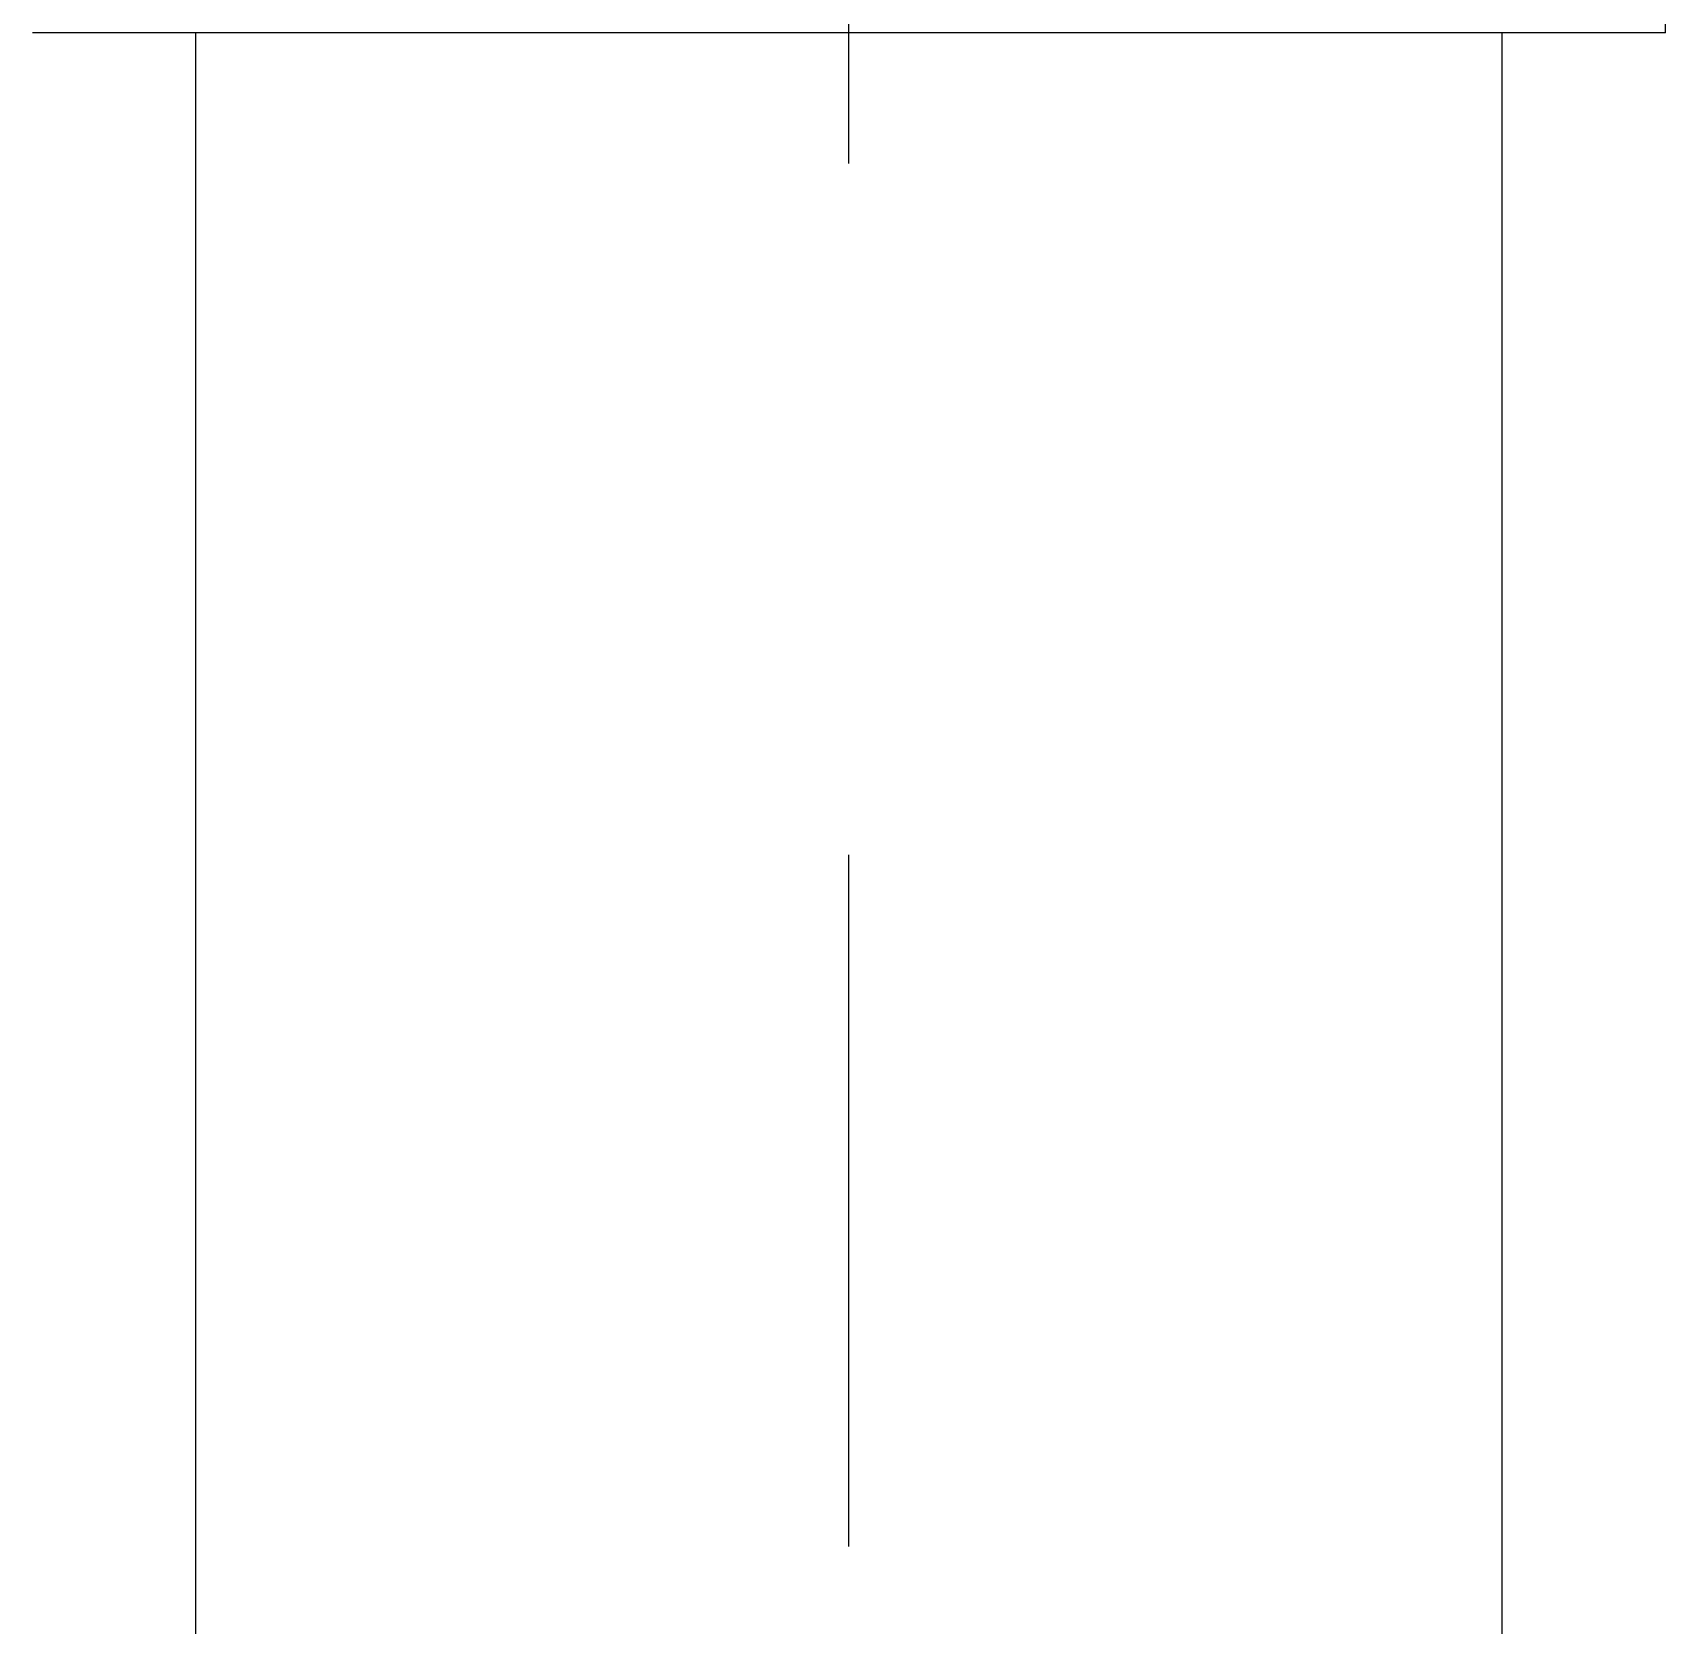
# Model space of a CAD drawing. Extents: x -10.3 to 82.1, y -16.9 to 72.8.
# Drawn here: x 61.31 to 76.31, y 35.38 to 50 of the extents above; entities that cross this region are included whole.
import ezdxf

# ---------------------------------------------------------------- set-up
doc = ezdxf.new("R2010")
doc.units = 0
doc.linetypes.add('CENTER', pattern=[50.8, 31.75, -6.35, 6.35, -6.35])
doc.layers.get('0').update_dxf_attribs({"linetype": 'CONTINUOUS'})
doc.layers.add('CENTER', color=1, linetype='CENTER')

msp = doc.modelspace()

# ---------------------------------------------------------------- linework, layer by layer
at = {"color": 7, "linetype": 'CONTINUOUS'}
for p, q in [((76.3137, 50), (76.3137, 53.6328)), ((76.3137, 50), (61.3137, 50)), ((62.8137, 0.3), (62.8137, 50)), ((74.8137, 0.3), (74.8137, 50))]:
    msp.add_line(p, q, dxfattribs=at)
at = {"layer": 'CENTER', "color": 1, "linetype": 'CENTER'}
msp.add_line((68.8137, -2), (68.8137, 72.75), dxfattribs=at)

doc.saveas('drawing.dxf')
